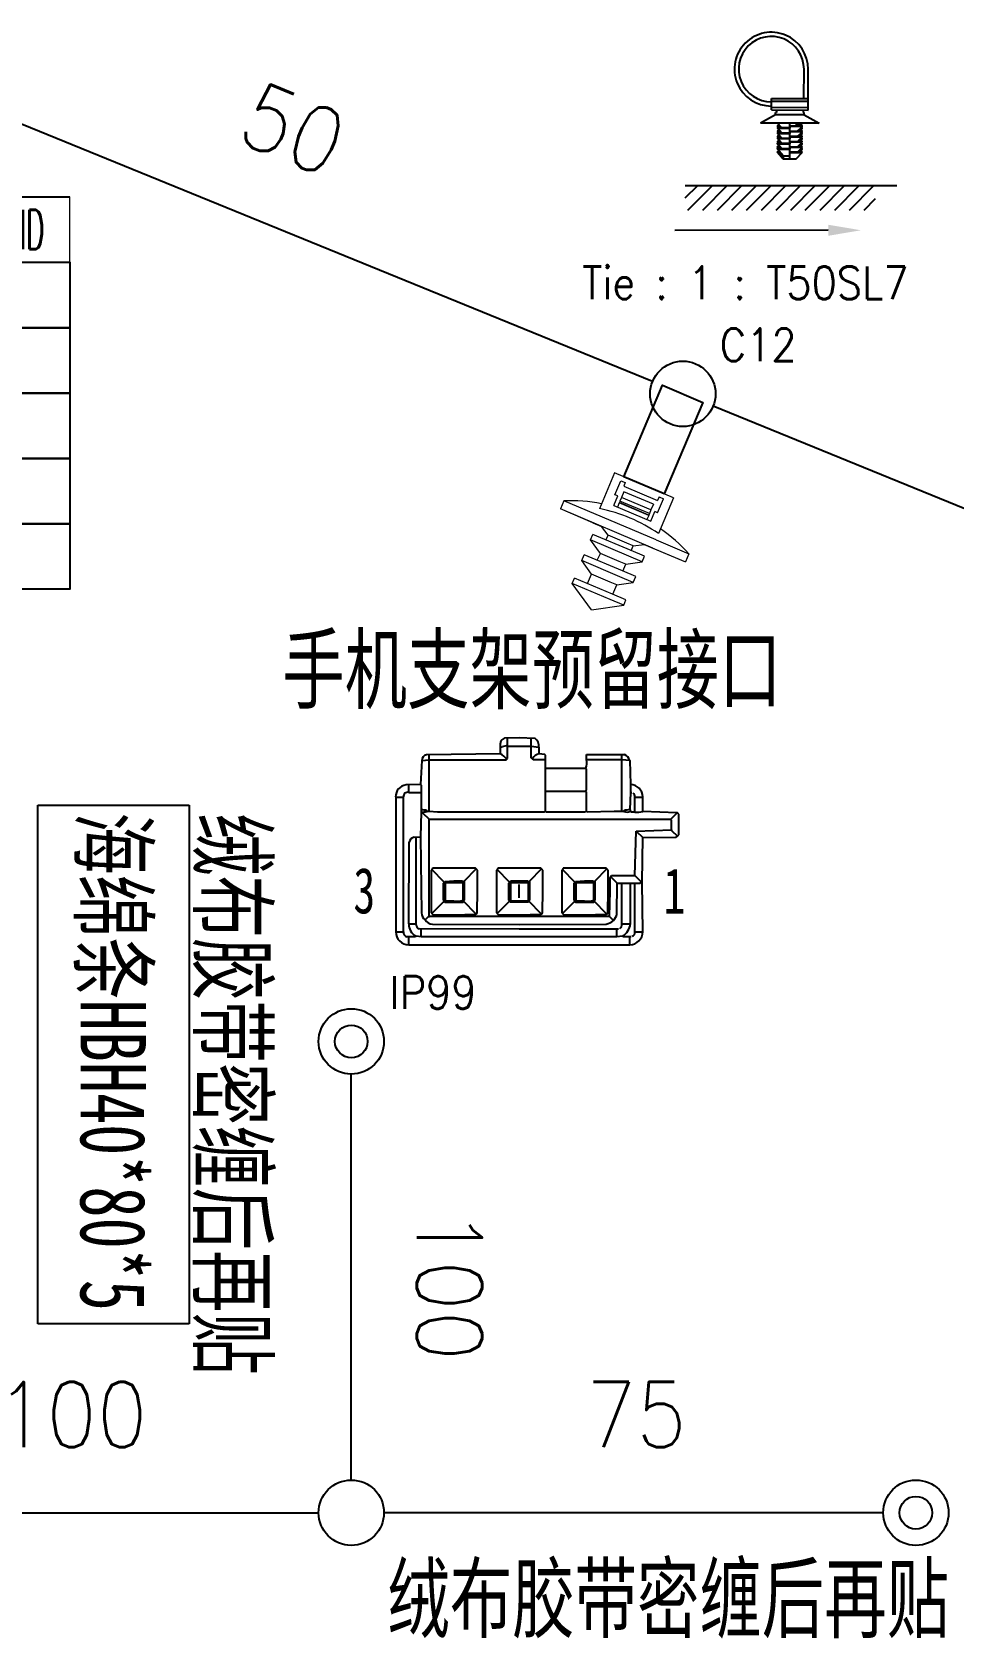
# Model space of a CAD drawing. Header units: inches. Extents: x 47316 to 59086, y 3141 to 11743.
# Drawn here: x 52352.6 to 52423.1, y 8469.5 to 8592.4 of the extents above; entities that cross this region are included whole.
import ezdxf

# ---------------------------------------------------------------- set-up
doc = ezdxf.new("R2010")
doc.units = ezdxf.units.IN
doc.header["$MEASUREMENT"] = 0
doc.layers.add('0Filament', color=7, linetype='Continuous', lineweight=20)
doc.styles.add('MtX_FangSong_GB2312', font='')
doc.styles.get("Standard").update_dxf_attribs({"font": ''})
doc.styles.get('MtX_FangSong_GB2312').set_extended_font_data('FangSong_GB2312')
doc.styles.get('Standard').set_extended_font_data('SimSun')
doc.linetypes.add('_VH_FOAM_COVERING_2', pattern='A,0.0001,[31,VeSys.shx,S=0.1,R=0,X=0,Y=0],-0.4,[31,VeSys.shx,S=0.1,R=180,X=0,Y=0],-0.0001', length=0.4002)
doc.linetypes.add('_VH_OTCON', pattern='A,0.0001,[7,VeSys.shx,S=0.1,R=0,X=0,Y=0],-0.4,[7,VeSys.shx,S=0.1,R=0,X=0,Y=0],-0.4,["X",Standard,S=1,R=0,X=-0.5,Y=-0.5],-0.0001,[7,VeSys.shx,S=0.1,R=0,X=0,Y=0],-0.4', length=1.2002)

msp = doc.modelspace()

# ---------------------------------------------------------------- linework, layer by layer
at = {"color": 0, "linetype": '_VH_OTCON', "lineweight": -2, "ltscale": 5}
for p, q in [((52400.08, 8565.68), (52339.06, 8590.55)), ((52335.47, 8479.18), (52374.54, 8479.18))]:
    msp.add_line(p, q, dxfattribs=at)
at = {"color": 0, "linetype": 'ByBlock', "lineweight": -2, "ltscale": 0.225}
for p, q in [((52411.66, 8587.32, 0), (52411.67, 8589.57, 0)), ((52411.99, 8587.32, 0), (52411.99, 8589.57, 0))]:
    msp.add_line(p, q, dxfattribs=at)
at = {"color": 0, "linetype": 'ByBlock', "lineweight": -2, "ltscale": 0.0025}
for p, q in [((52409.16, 8587.07, 0), (52409.19, 8587.07, 0)), ((52409.16, 8586.75, 0), (52409.19, 8586.75, 0))]:
    msp.add_line(p, q, dxfattribs=at)
at = {"color": 0, "linetype": 'ByBlock', "lineweight": -2, "ltscale": 0.020837}
for p, q in [((52409.19, 8587.12, 0), (52409.19, 8587.32, 0)), ((52409.19, 8586.45, 0), (52409.19, 8586.66, 0)), ((52411.99, 8587.11, 0), (52411.99, 8587.32, 0)), ((52411.99, 8586.44, 0), (52411.99, 8586.65, 0))]:
    msp.add_line(p, q, dxfattribs=at)
at = {"color": 0, "linetype": 'ByBlock', "lineweight": -2, "ltscale": 0.28}
for p, q in [((52409.19, 8587.32, 0), (52411.99, 8587.32, 0)), ((52409.19, 8587.12, 0), (52411.99, 8587.11, 0)), ((52409.19, 8586.66, 0), (52411.99, 8586.65, 0)), ((52409.19, 8586.45, 0), (52411.99, 8586.44, 0))]:
    msp.add_line(p, q, dxfattribs=at)
at = {"color": 0, "linetype": 'ByBlock', "lineweight": -2, "ltscale": 0.045825}
for p, q in [((52409.19, 8586.66, 0), (52409.19, 8587.12, 0)), ((52411.99, 8586.65, 0), (52411.99, 8587.11, 0))]:
    msp.add_line(p, q, dxfattribs=at)
at = {"color": 0, "linetype": 'ByBlock', "lineweight": -2, "ltscale": 0.008542}
for p, q in [((52409.57, 8586.26, 0), (52409.48, 8586.26, 0)), ((52411.68, 8586.26, 0), (52411.6, 8586.26, 0))]:
    msp.add_line(p, q, dxfattribs=at)
at = {"color": 0, "linetype": 'ByBlock', "lineweight": -2, "ltscale": 0.01875}
for p, q in [((52409.48, 8586.07, 0), (52409.48, 8586.26, 0)), ((52409.57, 8586.45, 0), (52409.57, 8586.26, 0)), ((52409.57, 8586.45, 0), (52409.57, 8586.26, 0)), ((52411.6, 8586.44, 0), (52411.6, 8586.26, 0)), ((52411.68, 8586.07, 0), (52411.68, 8586.26, 0))]:
    msp.add_line(p, q, dxfattribs=at)
at = {"color": 0, "linetype": 'ByBlock', "lineweight": -2, "ltscale": 0.130887}
for p, q in [((52409.48, 8586.07, 0), (52408.33, 8585.45, 0)), ((52411.68, 8586.07, 0), (52412.83, 8585.44, 0))]:
    msp.add_line(p, q, dxfattribs=at)
at = {"color": 0, "linetype": 'ByBlock', "lineweight": -2, "ltscale": 0.027544}
msp.add_line((52408.61, 8585.45, 0), (52408.33, 8585.45, 0), dxfattribs=at)
at = {"color": 0, "linetype": 'ByBlock', "lineweight": -2, "ltscale": 0.422456}
msp.add_line((52412.83, 8585.44, 0), (52408.61, 8585.45, 0), dxfattribs=at)
at = {"color": 0, "linetype": 'ByBlock', "lineweight": -2, "ltscale": 0.013466}
msp.add_line((52409.62, 8586.07, 0), (52409.48, 8586.07, 0), dxfattribs=at)
at = {"color": 0, "linetype": 'ByBlock', "lineweight": -2, "ltscale": 0.206534}
msp.add_line((52411.68, 8586.07, 0), (52409.62, 8586.07, 0), dxfattribs=at)
at = {"color": 0, "linetype": 'ByBlock', "lineweight": -2, "ltscale": 0.014409}
for p, q in [((52409.64, 8585.21, 0), (52409.73, 8585.1, 0)), ((52409.64, 8584.81, 0), (52409.73, 8584.7, 0)), ((52409.64, 8584.01, 0), (52409.73, 8583.9, 0)), ((52409.64, 8583.61, 0), (52409.73, 8583.5, 0))]:
    msp.add_line(p, q, dxfattribs=at)
at = {"color": 0, "linetype": 'ByBlock', "lineweight": -2, "ltscale": 0.094383}
for p, q in [((52409.64, 8585.06, 0), (52410.58, 8585.05, 0)), ((52410.58, 8585.2, 0), (52411.53, 8585.2, 0)), ((52409.64, 8584.66, 0), (52410.58, 8584.65, 0)), ((52409.64, 8584.26, 0), (52410.58, 8584.25, 0)), ((52409.64, 8583.86, 0), (52410.58, 8583.85, 0)), ((52410.58, 8584.8, 0), (52411.53, 8584.8, 0)), ((52410.58, 8584.4, 0), (52411.52, 8584.4, 0)), ((52410.58, 8584, 0), (52411.52, 8584, 0)), ((52409.64, 8583.46, 0), (52410.58, 8583.45, 0)), ((52410.58, 8583.6, 0), (52411.52, 8583.6, 0)), ((52410.58, 8583.2, 0), (52411.52, 8583.2, 0))]:
    msp.add_line(p, q, dxfattribs=at)
at = {"color": 0, "linetype": 'ByBlock', "lineweight": -2, "ltscale": 0.047591}
for p, q in [((52409.95, 8584.7, 0), (52409.64, 8585.06, 0)), ((52409.95, 8583.9, 0), (52409.64, 8584.26, 0))]:
    msp.add_line(p, q, dxfattribs=at)
at = {"color": 0, "linetype": 'ByBlock', "lineweight": -2, "ltscale": 0.046455}
msp.add_line((52409.95, 8585.1, 0), (52409.65, 8585.45, 0), dxfattribs=at)
at = {"color": 0, "linetype": 'ByBlock', "lineweight": -2, "ltscale": 0.016319}
for p, q in [((52409.66, 8585.25, 0), (52409.82, 8585.25, 0)), ((52409.66, 8584.85, 0), (52409.82, 8584.85, 0)), ((52409.66, 8584.45, 0), (52409.82, 8584.45, 0)), ((52409.66, 8584.05, 0), (52409.82, 8584.05, 0)), ((52409.65, 8583.65, 0), (52409.82, 8583.65, 0)), ((52409.65, 8583.25, 0), (52409.82, 8583.25, 0))]:
    msp.add_line(p, q, dxfattribs=at)
at = {"color": 0, "linetype": 'ByBlock', "lineweight": -2, "ltscale": 0.0925}
for p, q in [((52409.66, 8585.1, 0), (52410.58, 8585.1, 0)), ((52410.58, 8585.25, 0), (52411.51, 8585.24, 0)), ((52409.65, 8583.9, 0), (52410.58, 8583.9, 0)), ((52409.66, 8584.7, 0), (52410.58, 8584.7, 0)), ((52409.66, 8584.3, 0), (52410.58, 8584.3, 0)), ((52410.58, 8584.85, 0), (52411.51, 8584.84, 0)), ((52410.58, 8584.45, 0), (52411.51, 8584.44, 0)), ((52410.58, 8584.05, 0), (52411.51, 8584.04, 0)), ((52409.65, 8583.5, 0), (52410.58, 8583.5, 0)), ((52410.58, 8583.65, 0), (52411.5, 8583.64, 0)), ((52410.58, 8583.25, 0), (52411.5, 8583.24, 0))]:
    msp.add_line(p, q, dxfattribs=at)
at = {"color": 0, "linetype": 'ByBlock', "lineweight": -2, "ltscale": 0.015256}
for p, q in [((52409.82, 8585.24, 0), (52409.67, 8585.24, 0)), ((52409.82, 8584.84, 0), (52409.67, 8584.84, 0)), ((52409.82, 8584.44, 0), (52409.67, 8584.44, 0)), ((52409.82, 8584.04, 0), (52409.67, 8584.04, 0)), ((52409.82, 8583.64, 0), (52409.67, 8583.64, 0)), ((52409.82, 8583.24, 0), (52409.67, 8583.24, 0))]:
    msp.add_line(p, q, dxfattribs=at)
at = {"color": 0, "linetype": 'ByBlock', "lineweight": -2, "ltscale": 0.024877}
for p, q in [((52409.87, 8585.1, 0), (52409.67, 8585.24, 0)), ((52409.87, 8584.7, 0), (52409.67, 8584.84, 0)), ((52409.87, 8583.9, 0), (52409.67, 8584.04, 0)), ((52409.87, 8583.5, 0), (52409.67, 8583.64, 0))]:
    msp.add_line(p, q, dxfattribs=at)
at = {"color": 0, "linetype": 'ByBlock', "lineweight": -2, "ltscale": 0.035001}
msp.add_line((52410.58, 8585.1, 0), (52410.58, 8585.45, 0), dxfattribs=at)
at = {"color": 0, "linetype": 'ByBlock', "lineweight": -2, "ltscale": 0.004144}
for p, q in [((52410.58, 8585.25, 0), (52410.58, 8585.2, 0)), ((52410.58, 8584.7, 0), (52410.58, 8584.65, 0)), ((52410.58, 8584.45, 0), (52410.58, 8584.4, 0)), ((52410.58, 8584.3, 0), (52410.58, 8584.25, 0)), ((52410.58, 8584.05, 0), (52410.58, 8584, 0)), ((52410.58, 8583.9, 0), (52410.58, 8583.85, 0)), ((52410.58, 8583.5, 0), (52410.58, 8583.45, 0)), ((52410.58, 8583.25, 0), (52410.58, 8583.2, 0))]:
    msp.add_line(p, q, dxfattribs=at)
at = {"color": 0, "linetype": 'ByBlock', "lineweight": -2, "ltscale": 0.010857}
for p, q in [((52410.58, 8585.1, 0), (52410.58, 8585.2, 0)), ((52410.58, 8584.7, 0), (52410.58, 8584.8, 0)), ((52410.58, 8583.9, 0), (52410.58, 8584, 0)), ((52410.58, 8583.5, 0), (52410.58, 8583.6, 0))]:
    msp.add_line(p, q, dxfattribs=at)
at = {"color": 0, "linetype": 'ByBlock', "lineweight": -2, "ltscale": 0.004143}
for p, q in [((52410.58, 8585.1, 0), (52410.58, 8585.05, 0)), ((52410.58, 8584.85, 0), (52410.58, 8584.8, 0)), ((52410.58, 8583.65, 0), (52410.58, 8583.6, 0))]:
    msp.add_line(p, q, dxfattribs=at)
at = {"color": 0, "linetype": 'ByBlock', "lineweight": -2, "ltscale": 0.035857}
for p, q in [((52410.58, 8584.7, 0), (52410.58, 8585.05, 0)), ((52410.58, 8583.9, 0), (52410.58, 8584.25, 0))]:
    msp.add_line(p, q, dxfattribs=at)
at = {"color": 0, "linetype": 'ByBlock', "lineweight": -2, "ltscale": 0.02}
msp.add_line((52411.08, 8585.45, 0), (52411.08, 8585.25, 0), dxfattribs=at)
at = {"color": 0, "linetype": 'ByBlock', "lineweight": -2, "ltscale": 0.034243}
msp.add_line((52411.43, 8585.44, 0), (52411.15, 8585.25, 0), dxfattribs=at)
at = {"color": 0, "linetype": 'ByBlock', "lineweight": -2, "ltscale": 0.031825}
for p, q in [((52411.32, 8584.96, 0), (52411.53, 8585.2, 0)), ((52411.31, 8584.16, 0), (52411.52, 8584.4, 0)), ((52411.31, 8583.76, 0), (52411.52, 8584, 0))]:
    msp.add_line(p, q, dxfattribs=at)
at = {"color": 0, "linetype": 'ByBlock', "lineweight": -2, "ltscale": 0.021661}
for p, q in [((52411.49, 8585.09, 0), (52411.32, 8584.96, 0)), ((52411.49, 8584.29, 0), (52411.31, 8584.16, 0)), ((52411.49, 8583.89, 0), (52411.31, 8583.76, 0)), ((52411.49, 8583.49, 0), (52411.31, 8583.36, 0))]:
    msp.add_line(p, q, dxfattribs=at)
at = {"color": 0, "linetype": 'ByBlock', "lineweight": -2, "ltscale": 0.026545}
msp.add_line((52411.34, 8585.24, 0), (52411.52, 8585.44, 0), dxfattribs=at)
at = {"color": 0, "linetype": 'ByBlock', "lineweight": -2, "ltscale": 0.027682}
msp.add_line((52411.34, 8584.84, 0), (52411.53, 8585.05, 0), dxfattribs=at)
at = {"color": 0, "linetype": 'ByBlock', "lineweight": -2, "ltscale": 0.00652}
for p, q in [((52411.49, 8585.09, 0), (52411.43, 8585.09, 0)), ((52411.49, 8583.89, 0), (52411.42, 8583.89, 0)), ((52411.49, 8584.69, 0), (52411.43, 8584.69, 0)), ((52411.49, 8584.29, 0), (52411.43, 8584.29, 0)), ((52411.49, 8583.49, 0), (52411.42, 8583.49, 0))]:
    msp.add_line(p, q, dxfattribs=at)
at = {"color": 0, "linetype": 'ByBlock', "lineweight": -2, "ltscale": 0.007573}
for p, q in [((52411.43, 8585.09, 0), (52411.51, 8585.09, 0)), ((52411.43, 8584.69, 0), (52411.51, 8584.69, 0)), ((52411.43, 8584.29, 0), (52411.51, 8584.29, 0)), ((52411.43, 8583.89, 0), (52411.5, 8583.89, 0)), ((52411.43, 8583.49, 0), (52411.5, 8583.49, 0))]:
    msp.add_line(p, q, dxfattribs=at)
at = {"color": 0, "linetype": 'ByBlock', "lineweight": -2, "ltscale": 0.04759}
for p, q in [((52409.95, 8584.3, 0), (52409.64, 8584.66, 0)), ((52409.95, 8583.5, 0), (52409.64, 8583.86, 0))]:
    msp.add_line(p, q, dxfattribs=at)
at = {"color": 0, "linetype": 'ByBlock', "lineweight": -2, "ltscale": 0.014408}
msp.add_line((52409.64, 8584.41, 0), (52409.73, 8584.3, 0), dxfattribs=at)
at = {"color": 0, "linetype": 'ByBlock', "lineweight": -2, "ltscale": 0.024878}
msp.add_line((52409.87, 8584.3, 0), (52409.67, 8584.44, 0), dxfattribs=at)
at = {"color": 0, "linetype": 'ByBlock', "lineweight": -2, "ltscale": 0.035855}
for p, q in [((52410.58, 8584.3, 0), (52410.58, 8584.65, 0)), ((52410.58, 8583.5, 0), (52410.58, 8583.85, 0))]:
    msp.add_line(p, q, dxfattribs=at)
at = {"color": 0, "linetype": 'ByBlock', "lineweight": -2, "ltscale": 0.010855}
msp.add_line((52410.58, 8584.3, 0), (52410.58, 8584.4, 0), dxfattribs=at)
at = {"color": 0, "linetype": 'ByBlock', "lineweight": -2, "ltscale": 0.015766}
for p, q in [((52411.21, 8584.85, 0), (52411.32, 8584.96, 0)), ((52411.21, 8583.65, 0), (52411.31, 8583.76, 0))]:
    msp.add_line(p, q, dxfattribs=at)
at = {"color": 0, "linetype": 'ByBlock', "lineweight": -2, "ltscale": 0.015765}
for p, q in [((52411.21, 8584.45, 0), (52411.32, 8584.56, 0)), ((52411.21, 8584.05, 0), (52411.31, 8584.16, 0)), ((52411.21, 8583.25, 0), (52411.31, 8583.36, 0))]:
    msp.add_line(p, q, dxfattribs=at)
at = {"color": 0, "linetype": 'ByBlock', "lineweight": -2, "ltscale": 0.031826}
for p, q in [((52411.32, 8584.56, 0), (52411.53, 8584.8, 0)), ((52411.31, 8583.36, 0), (52411.52, 8583.6, 0))]:
    msp.add_line(p, q, dxfattribs=at)
at = {"color": 0, "linetype": 'ByBlock', "lineweight": -2, "ltscale": 0.021662}
msp.add_line((52411.49, 8584.69, 0), (52411.32, 8584.56, 0), dxfattribs=at)
at = {"color": 0, "linetype": 'ByBlock', "lineweight": -2, "ltscale": 0.027681}
for p, q in [((52411.34, 8584.44, 0), (52411.53, 8584.65, 0)), ((52411.34, 8584.04, 0), (52411.52, 8584.25, 0)), ((52411.34, 8583.64, 0), (52411.52, 8583.85, 0)), ((52411.34, 8583.24, 0), (52411.52, 8583.45, 0))]:
    msp.add_line(p, q, dxfattribs=at)
at = {"color": 0, "linetype": 'ByBlock', "lineweight": -2, "ltscale": 0.0675}
for p, q in [((52409.63, 8583.21, 0), (52410.08, 8582.7, 0)), ((52410.08, 8582.95, 0), (52409.64, 8583.46, 0)), ((52411.08, 8582.7, 0), (52411.52, 8583.2, 0))]:
    msp.add_line(p, q, dxfattribs=at)
at = {"color": 0, "linetype": 'ByBlock', "lineweight": -2, "ltscale": 0.050559}
msp.add_line((52410.08, 8582.95, 0), (52409.67, 8583.24, 0), dxfattribs=at)
at = {"color": 0, "linetype": 'ByBlock', "lineweight": -2, "ltscale": 0.05}
for p, q in [((52410.08, 8582.95, 0), (52410.58, 8582.95, 0)), ((52410.08, 8582.7, 0), (52410.58, 8582.7, 0)), ((52410.58, 8582.7, 0), (52411.08, 8582.7, 0))]:
    msp.add_line(p, q, dxfattribs=at)
at = {"color": 0, "linetype": 'ByBlock', "lineweight": -2, "ltscale": 0.025}
msp.add_line((52410.08, 8582.95, 0), (52410.08, 8582.7, 0), dxfattribs=at)
at = {"color": 0, "linetype": 'ByBlock', "lineweight": -2, "ltscale": 0.050856}
for p, q in [((52410.58, 8582.95, 0), (52410.58, 8583.45, 0)), ((52410.58, 8582.7, 0), (52410.58, 8583.2, 0))]:
    msp.add_line(p, q, dxfattribs=at)
at = {"color": 0, "lineweight": -2}
for p, q in [((52402.59, 8579.72), (52403.55, 8580.67)), ((52402.59, 8580.67), (52418.77, 8580.67, 0)), ((52402.79, 8578.79), (52404.67, 8580.67)), ((52403.92, 8578.79), (52405.79, 8580.67)), ((52405.04, 8578.79), (52406.92, 8580.67)), ((52406.16, 8578.79), (52408.04, 8580.67)), ((52407.28, 8578.79), (52409.16, 8580.67)), ((52408.41, 8578.79), (52410.28, 8580.67)), ((52409.53, 8578.79), (52411.41, 8580.67)), ((52410.65, 8578.79), (52412.53, 8580.67)), ((52411.77, 8578.79), (52413.65, 8580.67)), ((52412.9, 8578.79), (52414.77, 8580.67)), ((52414.02, 8578.79), (52415.9, 8580.67)), ((52415.14, 8578.79), (52417.02, 8580.67)), ((52416.26, 8578.79), (52417.14, 8579.67))]:
    msp.add_line(p, q, dxfattribs=at)
at = {"color": 0, "linetype": 'Continuous', "lineweight": -2}
for p, q in [((52273.01, 8579.8), (52355.51, 8579.8)), ((52273.01, 8574.8), (52355.51, 8574.8)), ((52388.79, 8538.44), (52389.89, 8538.46)), ((52388.99, 8537.81), (52388.99, 8538.46)), ((52389.89, 8538.46), (52391.09, 8538.41)), ((52390.79, 8537.81), (52390.79, 8538.46)), ((52388.44, 8537.21), (52382.79, 8537.14)), ((52382.99, 8536.76), (52382.99, 8537.16)), ((52388.44, 8537.71), (52388.59, 8537.75)), ((52388.44, 8537.21), (52388.44, 8537.71)), ((52388.99, 8537.81), (52389.89, 8537.81)), ((52388.99, 8536.86), (52388.99, 8537.81)), ((52389.89, 8537.81), (52390.79, 8537.81)), ((52390.79, 8537.81), (52391.39, 8537.71)), ((52390.79, 8536.91), (52390.79, 8537.81)), ((52391.39, 8537.71), (52391.39, 8537.21)), ((52391.84, 8537.16), (52391.39, 8537.21)), ((52391.89, 8537.11), (52391.84, 8537.16)), ((52391.89, 8536.76), (52391.89, 8537.11)), ((52395.04, 8536.76), (52395.04, 8537.16)), ((52395.04, 8537.16), (52397.94, 8537.16)), ((52397.74, 8536.76), (52397.74, 8537.16)), ((52382.44, 8536.71), (52382.34, 8534.86)), ((52382.44, 8536.71), (52382.99, 8536.76)), ((52382.99, 8532.81), (52382.99, 8536.76)), ((52382.99, 8536.76), (52388.89, 8536.76)), ((52388.89, 8536.76), (52388.94, 8536.81)), ((52388.94, 8536.81), (52388.99, 8536.86)), ((52390.84, 8536.86), (52390.79, 8536.91)), ((52390.89, 8536.86), (52390.84, 8536.86)), ((52390.94, 8536.76), (52390.89, 8536.86)), ((52391.89, 8536.76), (52390.94, 8536.76)), ((52391.89, 8536.11), (52391.89, 8536.76)), ((52391.89, 8536.11), (52394.99, 8536.11)), ((52391.89, 8534.36), (52391.89, 8536.11)), ((52395.04, 8536.06), (52394.99, 8536.11)), ((52397.74, 8536.76), (52395.04, 8536.76)), ((52395.04, 8534.46), (52395.04, 8536.06)), ((52398.34, 8536.71), (52397.74, 8536.76)), ((52397.74, 8532.81), (52397.74, 8536.76)), ((52398.34, 8536.71), (52398.39, 8534.86)), ((52382.34, 8534.86), (52381.24, 8534.84)), ((52381.44, 8534.26), (52381.44, 8534.86)), ((52382.34, 8534.86), (52382.39, 8534.81)), ((52382.39, 8534.81), (52382.39, 8534.26)), ((52398.39, 8534.86), (52398.39, 8534.26)), ((52380.44, 8533.91), (52381.04, 8533.91)), ((52380.44, 8533.91), (52380.44, 8523.61)), ((52381.04, 8523.61), (52381.04, 8533.91)), ((52381.44, 8534.26), (52382.39, 8534.26)), ((52382.39, 8534.26), (52382.39, 8532.96)), ((52391.89, 8534.36), (52394.99, 8534.36)), ((52391.89, 8532.81), (52391.89, 8534.36)), ((52394.99, 8534.36), (52395, 8534.41)), ((52395.04, 8534.31), (52394.99, 8534.36)), ((52395, 8534.41), (52395.04, 8534.46)), ((52395.04, 8532.81), (52395.04, 8534.31)), ((52398.39, 8534.26), (52398.34, 8532.96)), ((52398.39, 8534.26), (52398.49, 8534.26)), ((52398.74, 8533.91), (52399.34, 8533.91)), ((52398.74, 8532.76), (52398.74, 8533.91)), ((52399.34, 8532.81), (52399.34, 8533.91)), ((52382.39, 8532.76), (52382.34, 8530.86)), ((52382.39, 8532.96), (52382.39, 8532.76)), ((52382.49, 8532.76), (52382.49, 8532.71)), ((52382.49, 8532.71), (52382.99, 8532.21)), ((52382.84, 8532.81), (52382.79, 8532.91)), ((52382.99, 8532.81), (52382.84, 8532.81)), ((52383.64, 8532.76), (52382.99, 8532.81)), ((52382.99, 8532.21), (52401.49, 8532.21)), ((52382.99, 8526.71), (52382.99, 8532.21)), ((52391.79, 8532.76), (52383.64, 8532.76)), ((52391.89, 8532.81), (52391.79, 8532.76)), ((52391.94, 8532.76), (52391.89, 8532.81)), ((52394.94, 8532.76), (52391.94, 8532.76)), ((52394.99, 8532.8), (52394.94, 8532.76)), ((52395.04, 8532.81), (52394.99, 8532.8)), ((52395.09, 8532.76), (52395.04, 8532.81)), ((52397.14, 8532.79), (52395.09, 8532.76)), ((52397.74, 8532.81), (52397.14, 8532.79)), ((52397.89, 8532.81), (52397.74, 8532.81)), ((52397.89, 8532.81), (52397.94, 8532.91)), ((52398.34, 8532.96), (52398.39, 8532.81)), ((52398.44, 8532.76), (52398.39, 8532.81)), ((52398.74, 8532.76), (52398.44, 8532.76)), ((52401.94, 8532.71), (52399.34, 8532.81)), ((52401.49, 8532.21), (52401.93, 8532.67)), ((52401.54, 8532.16), (52401.49, 8532.21)), ((52401.54, 8531.41), (52401.54, 8532.16)), ((52401.93, 8532.67), (52401.94, 8532.71)), ((52401.99, 8532.71), (52401.94, 8532.71)), ((52402.09, 8532.61), (52401.99, 8532.71)), ((52402.09, 8531.01), (52402.09, 8532.61)), ((52398.74, 8527.91), (52398.84, 8531.31)), ((52398.84, 8531.31), (52401.54, 8531.41)), ((52398.84, 8531.31), (52399.34, 8530.81)), ((52401.54, 8531.41), (52401.54, 8531.36)), ((52401.54, 8531.36), (52401.99, 8530.91)), ((52401.99, 8530.91), (52402.09, 8531.01)), ((52381.44, 8524.21), (52381.46, 8530.46)), ((52381.84, 8530.84), (52382.34, 8530.86)), ((52381.99, 8524.21), (52381.99, 8530.86)), ((52382.34, 8530.86), (52382.41, 8525.06)), ((52399.29, 8527.41), (52399.34, 8530.81)), ((52399.34, 8530.81), (52401.89, 8530.84)), ((52401.89, 8530.84), (52401.99, 8530.91)), ((52383.19, 8528.36), (52383.14, 8528.31)), ((52383.14, 8528.31), (52383.14, 8526.71)), ((52383.24, 8528.46), (52383.19, 8528.36)), ((52384.14, 8527.41), (52383.19, 8528.36)), ((52384.89, 8528.46), (52383.24, 8528.46)), ((52384.09, 8527.31), (52384.14, 8527.36)), ((52384.09, 8526.71), (52384.09, 8527.31)), ((52384.14, 8527.41), (52384.19, 8527.46)), ((52384.14, 8527.36), (52384.14, 8527.41)), ((52384.24, 8527.31), (52384.14, 8527.36)), ((52384.19, 8527.46), (52384.89, 8527.51)), ((52384.24, 8527.31), (52384.29, 8527.36)), ((52384.24, 8526.71), (52384.24, 8527.31)), ((52384.29, 8527.36), (52384.89, 8527.36)), ((52386.54, 8528.46), (52384.89, 8528.46)), ((52384.89, 8527.51), (52385.54, 8527.51)), ((52384.89, 8527.36), (52385.59, 8527.36)), ((52385.54, 8527.51), (52385.59, 8527.46)), ((52385.59, 8527.46), (52385.69, 8527.46)), ((52385.59, 8527.36), (52385.59, 8527.46)), ((52385.59, 8526.71), (52385.59, 8527.36)), ((52385.69, 8527.46), (52385.7, 8527.51)), ((52385.69, 8526.71), (52385.69, 8527.46)), ((52385.7, 8527.51), (52386.59, 8528.41)), ((52386.59, 8528.41), (52386.54, 8528.46)), ((52386.69, 8528.31), (52386.59, 8528.41)), ((52386.69, 8526.71), (52386.69, 8528.31)), ((52388.19, 8528.36), (52388.14, 8528.31)), ((52388.14, 8528.31), (52388.14, 8526.71)), ((52388.24, 8528.46), (52388.19, 8528.36)), ((52389.14, 8527.41), (52388.19, 8528.36)), ((52389.89, 8528.46), (52388.24, 8528.46)), ((52389.09, 8527.31), (52389.14, 8527.36)), ((52389.09, 8526.71), (52389.09, 8527.31)), ((52389.14, 8527.41), (52389.19, 8527.46)), ((52389.14, 8527.36), (52389.14, 8527.41)), ((52389.24, 8527.31), (52389.14, 8527.36)), ((52389.19, 8527.46), (52389.24, 8527.51)), ((52389.24, 8527.51), (52390.54, 8527.51)), ((52389.24, 8527.31), (52389.29, 8527.36)), ((52389.24, 8526.71), (52389.24, 8527.31)), ((52389.29, 8527.36), (52390.59, 8527.36)), ((52391.54, 8528.46), (52389.89, 8528.46)), ((52390.54, 8527.51), (52390.59, 8527.46)), ((52390.59, 8527.46), (52390.69, 8527.46)), ((52390.59, 8527.36), (52390.59, 8527.46)), ((52390.59, 8526.71), (52390.59, 8527.36)), ((52390.69, 8527.46), (52390.7, 8527.51)), ((52390.69, 8526.71), (52390.69, 8527.46)), ((52390.7, 8527.51), (52391.59, 8528.41)), ((52391.59, 8528.41), (52391.54, 8528.46)), ((52391.69, 8528.31), (52391.59, 8528.41)), ((52391.69, 8526.71), (52391.69, 8528.31)), ((52393.19, 8528.36), (52393.14, 8528.31)), ((52393.14, 8528.31), (52393.14, 8526.71)), ((52393.24, 8528.46), (52393.19, 8528.36)), ((52394.14, 8527.41), (52393.19, 8528.36)), ((52394.89, 8528.46), (52393.24, 8528.46)), ((52394.09, 8527.31), (52394.14, 8527.36)), ((52394.09, 8526.71), (52394.09, 8527.31)), ((52394.14, 8527.41), (52394.19, 8527.46)), ((52394.14, 8527.36), (52394.14, 8527.41)), ((52394.24, 8527.31), (52394.14, 8527.36)), ((52394.19, 8527.46), (52394.89, 8527.51)), ((52394.24, 8527.31), (52394.29, 8527.36)), ((52394.24, 8526.71), (52394.24, 8527.31)), ((52394.29, 8527.36), (52394.89, 8527.36)), ((52396.54, 8528.46), (52394.89, 8528.46)), ((52394.89, 8527.51), (52395.54, 8527.51)), ((52394.89, 8527.36), (52395.59, 8527.36)), ((52395.54, 8527.51), (52395.59, 8527.46)), ((52395.59, 8527.46), (52395.69, 8527.46)), ((52395.59, 8527.36), (52395.59, 8527.46)), ((52395.59, 8526.71), (52395.59, 8527.36)), ((52395.69, 8527.46), (52395.7, 8527.51)), ((52395.69, 8526.71), (52395.69, 8527.46)), ((52395.7, 8527.51), (52396.59, 8528.41)), ((52396.59, 8528.41), (52396.54, 8528.46)), ((52396.69, 8528.31), (52396.59, 8528.41)), ((52396.69, 8526.71), (52396.69, 8528.31)), ((52396.84, 8527.76), (52396.89, 8527.81)), ((52396.84, 8526.71), (52396.84, 8527.76)), ((52396.89, 8527.86), (52396.94, 8527.91)), ((52396.89, 8527.81), (52396.89, 8527.86)), ((52397.39, 8527.31), (52396.89, 8527.81)), ((52396.94, 8527.91), (52398.74, 8527.91)), ((52397.36, 8524.96), (52397.39, 8527.31)), ((52397.39, 8527.31), (52399.14, 8527.31)), ((52397.74, 8524.21), (52397.74, 8527.31)), ((52398.39, 8524.21), (52398.39, 8527.31)), ((52399.24, 8527.41), (52398.74, 8527.91)), ((52398.74, 8523.61), (52398.74, 8527.31)), ((52399.14, 8527.31), (52399.24, 8527.41)), ((52399.29, 8527.41), (52399.24, 8527.41)), ((52399.34, 8523.61), (52399.29, 8527.41)), ((52382.99, 8524.76), (52382.99, 8526.71)), ((52383.14, 8526.71), (52383.14, 8525.06)), ((52384.09, 8526.01), (52384.09, 8526.71)), ((52384.14, 8525.96), (52384.09, 8526.01)), ((52384.14, 8525.96), (52384.24, 8526.01)), ((52384.24, 8526.01), (52384.24, 8526.71)), ((52384.24, 8526.01), (52384.29, 8525.96)), ((52385.59, 8526.01), (52385.59, 8526.71)), ((52385.64, 8525.96), (52385.59, 8526.01)), ((52385.64, 8525.96), (52385.69, 8526.01)), ((52385.69, 8526.01), (52385.69, 8526.71)), ((52386.66, 8525.11), (52386.69, 8526.71)), ((52388.14, 8526.71), (52388.14, 8525.06)), ((52389.09, 8526.01), (52389.09, 8526.71)), ((52389.14, 8525.96), (52389.09, 8526.01)), ((52389.14, 8525.96), (52389.24, 8526.01)), ((52389.24, 8526.01), (52389.24, 8526.71)), ((52389.24, 8526.01), (52389.29, 8525.96)), ((52389.89, 8526.71), (52389.89, 8527.21)), ((52389.89, 8526.21), (52389.89, 8526.71)), ((52390.49, 8525.96), (52390.59, 8526.01)), ((52390.59, 8526.01), (52390.59, 8526.71)), ((52390.59, 8526.01), (52390.64, 8525.96)), ((52390.64, 8525.96), (52390.69, 8526.01)), ((52390.69, 8526.01), (52390.69, 8526.71)), ((52391.66, 8525.11), (52391.69, 8526.71)), ((52393.14, 8526.71), (52393.14, 8525.06)), ((52394.09, 8526.01), (52394.09, 8526.71)), ((52394.14, 8525.96), (52394.09, 8526.01)), ((52394.14, 8525.96), (52394.24, 8526.01)), ((52394.24, 8526.01), (52394.24, 8526.71)), ((52394.24, 8526.01), (52394.29, 8525.96)), ((52395.59, 8526.01), (52395.59, 8526.71)), ((52395.64, 8525.96), (52395.59, 8526.01)), ((52395.64, 8525.96), (52395.69, 8526.01)), ((52395.69, 8526.01), (52395.69, 8526.71)), ((52396.66, 8525.11), (52396.69, 8526.71)), ((52396.79, 8524.76), (52396.84, 8526.71)), ((52383.14, 8525.06), (52383.19, 8525.01)), ((52383.19, 8525.01), (52383.24, 8525.06)), ((52383.19, 8525.01), (52383.29, 8524.91)), ((52383.24, 8525.06), (52384.09, 8525.9)), ((52383.29, 8524.91), (52384.89, 8524.91)), ((52384.09, 8525.9), (52384.14, 8525.91)), ((52384.14, 8525.91), (52384.14, 8525.96)), ((52384.14, 8525.91), (52384.19, 8525.86)), ((52384.19, 8525.86), (52384.89, 8525.86)), ((52384.29, 8525.96), (52384.89, 8525.96)), ((52384.89, 8525.86), (52385.59, 8525.86)), ((52384.89, 8524.91), (52386.54, 8524.96)), ((52385.59, 8525.86), (52385.64, 8525.91)), ((52385.64, 8525.91), (52385.64, 8525.96)), ((52386.54, 8525.01), (52385.64, 8525.91)), ((52386.54, 8524.96), (52386.54, 8525.01)), ((52388.14, 8525.06), (52388.19, 8525.01)), ((52389.09, 8525.9), (52388.19, 8525.01)), ((52388.19, 8525.01), (52388.29, 8524.91)), ((52388.29, 8524.91), (52389.89, 8524.91)), ((52389.14, 8525.91), (52389.09, 8525.9)), ((52389.14, 8525.91), (52389.14, 8525.96)), ((52389.19, 8525.86), (52389.14, 8525.91)), ((52390.59, 8525.86), (52389.19, 8525.86)), ((52389.29, 8525.96), (52390.49, 8525.96)), ((52389.89, 8524.91), (52391.54, 8524.96)), ((52390.64, 8525.91), (52390.59, 8525.86)), ((52390.64, 8525.91), (52390.64, 8525.96)), ((52391.54, 8525.01), (52390.64, 8525.91)), ((52391.54, 8524.96), (52391.54, 8525.01)), ((52393.14, 8525.06), (52393.19, 8525.01)), ((52393.19, 8525.01), (52393.24, 8525.06)), ((52393.19, 8525.01), (52393.29, 8524.91)), ((52393.24, 8525.06), (52394.09, 8525.9)), ((52393.29, 8524.91), (52394.89, 8524.91)), ((52394.09, 8525.9), (52394.14, 8525.91)), ((52394.14, 8525.91), (52394.14, 8525.96)), ((52394.14, 8525.91), (52394.19, 8525.86)), ((52394.19, 8525.86), (52394.89, 8525.86)), ((52394.29, 8525.96), (52394.89, 8525.96)), ((52394.89, 8525.86), (52395.59, 8525.86)), ((52394.89, 8524.91), (52396.54, 8524.96)), ((52395.59, 8525.86), (52395.64, 8525.91)), ((52395.64, 8525.91), (52395.64, 8525.96)), ((52396.54, 8525.01), (52395.64, 8525.91)), ((52396.54, 8524.96), (52396.54, 8525.01)), ((52380.44, 8523.61), (52381.04, 8523.61)), ((52381.44, 8524.21), (52381.99, 8524.21)), ((52389.89, 8523.81), (52382.24, 8523.84)), ((52382.39, 8523.21), (52382.39, 8523.81)), ((52384.89, 8524.76), (52382.99, 8524.76)), ((52383.24, 8524.19), (52389.89, 8524.16)), ((52389.89, 8524.76), (52384.89, 8524.76)), ((52394.89, 8524.76), (52389.89, 8524.76)), ((52389.89, 8524.16), (52396.54, 8524.19)), ((52397.49, 8523.81), (52389.89, 8523.81)), ((52396.79, 8524.76), (52394.89, 8524.76)), ((52397.09, 8524.46), (52396.79, 8524.76)), ((52397.34, 8523.21), (52397.34, 8523.81)), ((52397.74, 8524.21), (52398.39, 8524.21)), ((52398.74, 8523.61), (52399.34, 8523.61)), ((52381.94, 8523.21), (52381.29, 8523.21)), ((52381.44, 8522.61), (52381.44, 8523.21)), ((52381.44, 8522.61), (52389.89, 8522.61)), ((52381.99, 8523.26), (52381.94, 8523.21)), ((52382.39, 8523.21), (52381.99, 8523.26)), ((52389.89, 8523.21), (52382.39, 8523.21)), ((52397.34, 8523.21), (52389.89, 8523.21)), ((52389.89, 8522.61), (52398.34, 8522.61)), ((52397.79, 8523.26), (52397.34, 8523.21)), ((52397.84, 8523.21), (52397.79, 8523.26)), ((52398.44, 8523.21), (52397.84, 8523.21)), ((52398.34, 8522.61), (52398.34, 8523.21))]:
    msp.add_line(p, q, dxfattribs=at)
at = {"color": 7, "linetype": 'Continuous', "lineweight": 15}
msp.add_line((52355.51, 8574.8), (52355.51, 8579.8), dxfattribs=at)
at = {"color": 7, "lineweight": -2}
msp.add_line((52413.53, 8577.25), (52401.79, 8577.24), dxfattribs=at)
at = {"color": 0, "linetype": '_VH_FOAM_COVERING_2', "lineweight": -2, "ltscale": 5}
for p, q in [((52510.07, 8520.86), (52404.71, 8563.8)), ((52377.04, 8481.68), (52377.04, 8512.72)), ((52417.73, 8479.18), (52379.54, 8479.18))]:
    msp.add_line(p, q, dxfattribs=at)
at = {"color": 1}
for p, q in [((52353.07, 8533.29), (52364.63, 8533.29)), ((52353.07, 8493.62), (52353.07, 8533.29)), ((52364.63, 8533.29), (52364.63, 8493.62)), ((52364.63, 8493.62), (52353.07, 8493.62))]:
    msp.add_line(p, q, dxfattribs=at)
at = {"color": 0, "linetype": 'Continuous', "lineweight": -2}
for points in [[(52273.01, 8569.8), (52273.01, 8574.8), (52355.51, 8574.8), (52355.51, 8569.8)], [(52273.01, 8564.8), (52273.01, 8569.8), (52355.51, 8569.8), (52355.51, 8564.8)], [(52273.01, 8559.8), (52273.01, 8564.8), (52355.51, 8564.8), (52355.51, 8559.8)], [(52273.01, 8554.8), (52273.01, 8559.8), (52355.51, 8559.8), (52355.51, 8554.8)], [(52273.01, 8549.8), (52273.01, 8554.8), (52355.51, 8554.8), (52355.51, 8549.8)]]:
    msp.add_lwpolyline(points, close=True, dxfattribs=at)
at = {"color": 0}
msp.add_lwpolyline([(52400.98, 8557.09), (52397.89, 8558.4), (52400.85, 8565.4), (52403.94, 8564.09)], close=True, dxfattribs=at)
at = {"color": 0, "linetype": 'Continuous', "lineweight": -2}
for centre, radius in [((52402.4, 8564.74), 2.5), ((52377.04, 8515.22), 2.5), ((52377.04, 8515.22), 1.25), ((52377.04, 8479.18), 2.5), ((52420.23, 8479.18), 2.5), ((52420.23, 8479.18), 1.25)]:
    msp.add_circle(centre, radius, dxfattribs=at)
at = {"color": 0, "linetype": 'ByBlock', "lineweight": -2}
for centre, radius, start, end in [((52409.17, 8589.57, 0), 2.82, 359.8786, 269.8786), ((52409.17, 8589.57, 0), 2.5, 359.8786, 269.8786), ((52409.66, 8585.22, 0), 0.025, 89.8786, 220.9901), ((52409.66, 8585.07, 0), 0.025, 89.8786, 220.9907), ((52409.66, 8585.22, 0), 0.025, 54.1432, 89.8786), ((52411.51, 8585.07, 0), 0.025, 89.8786, 125.6147), ((52411.51, 8585.22, 0), 0.025, 318.7665, 89.8786), ((52411.51, 8585.07, 0), 0.025, 318.7665, 89.8786), ((52409.66, 8584.82, 0), 0.025, 89.8786, 220.9901), ((52409.66, 8584.67, 0), 0.025, 89.8786, 220.9907), ((52409.66, 8584.42, 0), 0.025, 89.8786, 220.9901), ((52409.66, 8584.27, 0), 0.025, 89.8786, 220.9907), ((52409.66, 8584.02, 0), 0.025, 89.8786, 220.9901), ((52409.65, 8583.87, 0), 0.025, 89.8786, 220.9907), ((52409.66, 8584.82, 0), 0.025, 54.1432, 89.8786), ((52409.66, 8584.42, 0), 0.025, 54.1432, 89.8786), ((52409.66, 8584.02, 0), 0.025, 54.1432, 89.8786), ((52411.51, 8584.67, 0), 0.025, 89.8786, 125.6147), ((52411.51, 8584.27, 0), 0.025, 89.8786, 125.6147), ((52411.5, 8583.87, 0), 0.025, 89.8786, 125.6147), ((52411.5, 8583.87, 0), 0.025, 318.7665, 89.8786), ((52411.51, 8584.82, 0), 0.025, 318.7665, 89.8786), ((52411.51, 8584.67, 0), 0.025, 318.7665, 89.8786), ((52411.51, 8584.42, 0), 0.025, 318.7665, 89.8786), ((52411.51, 8584.27, 0), 0.025, 318.7665, 89.8786), ((52411.51, 8584.02, 0), 0.025, 318.7665, 89.8786), ((52409.65, 8583.62, 0), 0.025, 89.8786, 220.9901), ((52409.65, 8583.47, 0), 0.025, 89.8786, 220.9907), ((52409.65, 8583.22, 0), 0.025, 89.8786, 220.9901), ((52409.65, 8583.62, 0), 0.025, 54.1432, 89.8786), ((52409.65, 8583.22, 0), 0.025, 54.1432, 89.8786), ((52411.5, 8583.47, 0), 0.025, 89.8786, 125.6147), ((52411.5, 8583.62, 0), 0.025, 318.7665, 89.8786), ((52411.5, 8583.47, 0), 0.025, 318.7665, 89.8786), ((52411.5, 8583.22, 0), 0.025, 318.7665, 89.8786)]:
    msp.add_arc(centre, radius, start, end, dxfattribs=at)
at = {"color": 0, "linetype": 'Continuous', "lineweight": -2}
for centre, radius, start, end in [((52389.06, 8537.76), 0.727, 111.8987, 141.9272), ((52390.66, 8537.81), 0.735, 352.0096, 54.3875), ((52382.86, 8536.72), 0.422, 99.8081, 181.2412), ((52389.87, 8537.82), 1.44, 164.2109, 184.3679), ((52387.13, 8535.07), 2.51, 44.017, 58.6634), ((52388.94, 8536.85), 0.967, 87.3939, 111.2955), ((52391.71, 8536.22), 1.04, 107.9277, 142.0564), ((52397.68, 8536.53), 0.682, 15.4206, 67.8464), ((52393.12, 8536.58), 1.93, 345.8614, 5.3412), ((52381.35, 8533.93), 0.918, 97.303, 180.9821), ((52398.37, 8533.9), 0.963, 0.7643, 89.2357), ((52381.35, 8533.96), 0.314, 73.4035, 188.9684), ((52398.31, 8533.88), 0.432, 3.6955, 49.4346), ((52382.74, 8534.21), 1.29, 253.917, 271.833), ((52382.43, 8534.38), 1.62, 268.317, 284.3634), ((52398.14, 8533.4), 0.64, 247.0217, 292.9783), ((52397.98, 8534.21), 1.29, 268.167, 286.083), ((52398.89, 8534.59), 1.84, 265.3301, 284.1972), ((52381.95, 8530.35), 0.497, 102.5209, 167.5409), ((52385.11, 8527.76), 1.81, 262.8981, 285.2731), ((52395.11, 8527.76), 1.81, 262.8981, 285.2731), ((52383.08, 8525.05), 0.669, 179.2136, 233.9349), ((52386.53, 8525.1), 0.137, 274.3544, 5.959), ((52391.53, 8525.1), 0.137, 274.3544, 5.959), ((52396.53, 8525.1), 0.137, 274.3544, 5.959), ((52396.42, 8525.15), 0.961, 313.8726, 348.4617), ((52381.44, 8523.61), 1, 180.0264, 269.9736), ((52381.43, 8523.58), 0.398, 175.6489, 248.3619), ((52382.5, 8524.2), 1.07, 179.161, 240.9761), ((52382.36, 8524.19), 0.379, 177.1789, 250.2123), ((52383.41, 8523.95), 0.912, 117.438, 142.1731), ((52383.32, 8524.95), 0.767, 214.7812, 264.0483), ((52396.17, 8525.61), 1.47, 284.4707, 308.6753), ((52397.37, 8524.16), 0.367, 305.5351, 8.0677), ((52397.05, 8524.39), 1.35, 303.111, 352.3377), ((52398.32, 8523.63), 1.02, 271.0218, 358.9782), ((52398.44, 8523.55), 0.3, 288.0785, 12.4317)]:
    msp.add_arc(centre, radius, start, end, dxfattribs=at)
at = {"color": 7, "lineweight": -2}
msp.add_solid([(52413.53, 8577.67), (52416.03, 8577.25), (52413.54, 8576.83)], dxfattribs=at)
at = {"layer": '0Filament', "color": 0, "lineweight": 9, "ltscale": 0.13}
for p, q in [((52399.47, 8562.13), (52399.13, 8561.33)), ((52399.13, 8561.33), (52397.89, 8558.4)), ((52402.56, 8560.82), (52402.22, 8560.02)), ((52402.22, 8560.02), (52400.98, 8557.09))]:
    msp.add_line(p, q, dxfattribs=at)
at = {"layer": '0Filament', "color": 0, "lineweight": 9, "ltscale": 0.121317}
for p, q in [((52397.18, 8558.7), (52396.03, 8555.96)), ((52401.69, 8556.79), (52400.53, 8554.06))]:
    msp.add_line(p, q, dxfattribs=at)
at = {"layer": '0Filament', "color": 0, "lineweight": 9, "ltscale": 0.2}
msp.add_line((52401.69, 8556.79), (52397.18, 8558.7), dxfattribs=at)
at = {"layer": '0Filament', "color": 0, "lineweight": 9, "ltscale": 0.047501}
for p, q in [((52397.21, 8557.03), (52397.66, 8558.1)), ((52400.47, 8555.64), (52400.92, 8556.71))]:
    msp.add_line(p, q, dxfattribs=at)
at = {"layer": '0Filament', "color": 0, "lineweight": 9, "ltscale": 0.014999}
msp.add_line((52397.66, 8558.1), (52398, 8557.95), dxfattribs=at)
at = {"layer": '0Filament', "color": 0, "lineweight": 9, "ltscale": 0.0325}
for p, q in [((52397.12, 8556.2), (52397.43, 8556.93)), ((52399.94, 8555.01), (52400.25, 8555.74))]:
    msp.add_line(p, q, dxfattribs=at)
at = {"layer": '0Filament', "color": 0, "lineweight": 9, "ltscale": 0.010001}
for p, q in [((52397.43, 8556.93), (52397.21, 8557.03)), ((52400.47, 8555.64), (52400.25, 8555.74))]:
    msp.add_line(p, q, dxfattribs=at)
at = {"layer": '0Filament', "color": 0, "lineweight": 9, "ltscale": 0.0125}
for p, q in [((52397.71, 8556.81), (52397.59, 8556.53)), ((52398, 8557.95), (52397.88, 8557.67)), ((52400.59, 8556.86), (52400.47, 8556.58)), ((52399.96, 8555.86), (52399.85, 8555.58))]:
    msp.add_line(p, q, dxfattribs=at)
at = {"layer": '0Filament', "color": 0, "lineweight": 9, "ltscale": 0.020001}
for p, q in [((52397.9, 8557.26), (52397.71, 8556.81)), ((52400.15, 8556.31), (52399.96, 8555.86))]:
    msp.add_line(p, q, dxfattribs=at)
at = {"layer": '0Filament', "color": 0, "lineweight": 9, "ltscale": 0.1}
for p, q in [((52399.96, 8555.86), (52397.71, 8556.81)), ((52400.15, 8556.31), (52397.9, 8557.26)), ((52399.79, 8555.44), (52397.54, 8556.4)), ((52399.8, 8555.47), (52397.55, 8556.42)), ((52399.85, 8555.58), (52397.59, 8556.53))]:
    msp.add_line(p, q, dxfattribs=at)
at = {"layer": '0Filament', "color": 0, "lineweight": 9, "ltscale": 0.114999}
msp.add_line((52397.88, 8557.67), (52400.47, 8556.58), dxfattribs=at)
at = {"layer": '0Filament', "color": 0, "lineweight": 9, "ltscale": 0.015002}
msp.add_line((52400.59, 8556.86), (52400.92, 8556.71), dxfattribs=at)
at = {"layer": '0Filament', "color": 0, "lineweight": 9, "ltscale": 0.02778}
for p, q in [((52393.29, 8556.56), (52393.03, 8555.94)), ((52402.86, 8552.51), (52402.6, 8551.89))]:
    msp.add_line(p, q, dxfattribs=at)
at = {"layer": '0Filament', "color": 0, "lineweight": 9, "ltscale": 0.11062}
msp.add_line((52395.52, 8554.88), (52393.03, 8555.94), dxfattribs=at)
at = {"layer": '0Filament', "color": 0, "lineweight": 9, "ltscale": 0.314377}
for p, q in [((52400.11, 8552.94), (52393.03, 8555.94)), ((52400.37, 8553.57), (52393.29, 8556.56))]:
    msp.add_line(p, q, dxfattribs=at)
at = {"layer": '0Filament', "color": 0, "lineweight": 9, "ltscale": 0.125}
msp.add_line((52397.12, 8556.2), (52399.94, 8555.01), dxfattribs=at)
at = {"layer": '0Filament', "color": 0, "lineweight": 9, "ltscale": 0.013986}
for p, q in [((52397.54, 8556.4), (52397.4, 8556.08)), ((52399.79, 8555.44), (52399.65, 8555.13))]:
    msp.add_line(p, q, dxfattribs=at)
at = {"layer": '0Filament', "color": 0, "lineweight": 9, "ltscale": 0.001228}
for p, q in [((52397.55, 8556.42), (52397.54, 8556.4)), ((52399.8, 8555.47), (52399.79, 8555.44))]:
    msp.add_line(p, q, dxfattribs=at)
at = {"layer": '0Filament', "color": 0, "lineweight": 9, "ltscale": 0.004785}
for p, q in [((52397.59, 8556.53), (52397.55, 8556.42)), ((52399.85, 8555.58), (52399.8, 8555.47))]:
    msp.add_line(p, q, dxfattribs=at)
at = {"layer": '0Filament', "color": 0, "lineweight": 9, "ltscale": 0.0297}
msp.add_line((52395.52, 8554.88), (52396.19, 8554.6), dxfattribs=at)
at = {"layer": '0Filament', "color": 0, "lineweight": 9, "ltscale": 0.034036}
msp.add_line((52396.68, 8553.93), (52396.19, 8554.6), dxfattribs=at)
at = {"layer": '0Filament', "color": 0, "lineweight": 9, "ltscale": 0.018604}
for p, q in [((52395.34, 8553.57), (52395.52, 8553.99)), ((52399.28, 8551.9), (52399.46, 8552.32))]:
    msp.add_line(p, q, dxfattribs=at)
at = {"layer": '0Filament', "color": 0, "lineweight": 9, "ltscale": 0.129449}
for p, q in [((52398.26, 8552.33), (52395.34, 8553.57)), ((52398.44, 8552.75), (52395.52, 8553.99)), ((52397.59, 8550.75), (52394.67, 8551.99)), ((52397.78, 8551.2), (52394.86, 8552.43)), ((52397.02, 8549.42), (52394.11, 8550.65)), ((52396.85, 8549.01), (52393.94, 8550.25))]:
    msp.add_line(p, q, dxfattribs=at)
at = {"layer": '0Filament', "color": 0, "lineweight": 9, "ltscale": 0.051927}
for p, q in [((52396.09, 8552.54), (52395.34, 8553.57)), ((52395.42, 8550.96), (52394.67, 8551.99)), ((52398.03, 8551.72), (52399.28, 8551.9)), ((52397.36, 8550.14), (52398.61, 8550.32))]:
    msp.add_line(p, q, dxfattribs=at)
at = {"layer": '0Filament', "color": 0, "lineweight": 9, "ltscale": 0.016164}
for p, q in [((52396.52, 8553.56), (52396.68, 8553.93)), ((52398.46, 8552.74), (52398.61, 8553.11))]:
    msp.add_line(p, q, dxfattribs=at)
at = {"layer": '0Filament', "color": 0, "lineweight": 9, "ltscale": 0.063599}
for p, q in [((52398.11, 8553.32), (52396.68, 8553.93)), ((52397.52, 8551.93), (52396.09, 8552.54)), ((52396.85, 8550.35), (52395.42, 8550.96))]:
    msp.add_line(p, q, dxfattribs=at)
at = {"layer": '0Filament', "color": 0, "lineweight": 9, "ltscale": 0.022382}
for p, q in [((52398.61, 8553.11), (52398.11, 8553.32)), ((52398.03, 8551.72), (52397.52, 8551.93)), ((52397.36, 8550.14), (52396.85, 8550.35))]:
    msp.add_line(p, q, dxfattribs=at)
at = {"layer": '0Filament', "color": 0, "lineweight": 9, "ltscale": 0.034033}
msp.add_line((52398.61, 8553.11), (52399.44, 8553.22), dxfattribs=at)
at = {"layer": '0Filament', "color": 0, "lineweight": 9, "ltscale": 0.14032}
msp.add_line((52399.44, 8553.22), (52402.6, 8551.89), dxfattribs=at)
at = {"layer": '0Filament', "color": 0, "lineweight": 9, "ltscale": 0.110623}
for p, q in [((52400.37, 8553.57), (52402.86, 8552.51)), ((52400.11, 8552.94), (52402.6, 8551.89))]:
    msp.add_line(p, q, dxfattribs=at)
at = {"layer": '0Filament', "color": 0, "lineweight": 9, "ltscale": 0.019849}
for p, q in [((52394.67, 8551.99), (52394.86, 8552.43)), ((52398.61, 8550.32), (52398.8, 8550.77))]:
    msp.add_line(p, q, dxfattribs=at)
at = {"layer": '0Filament', "color": 0, "lineweight": 9, "ltscale": 0.023581}
for p, q in [((52395.86, 8552.01), (52396.09, 8552.54)), ((52397.8, 8551.19), (52398.03, 8551.72))]:
    msp.add_line(p, q, dxfattribs=at)
at = {"layer": '0Filament', "color": 0, "lineweight": 9, "ltscale": 0.045551}
for p, q in [((52399.28, 8551.9), (52398.26, 8552.33)), ((52399.46, 8552.32), (52398.44, 8552.75)), ((52398.61, 8550.32), (52397.59, 8550.75)), ((52398.8, 8550.77), (52397.78, 8551.2)), ((52398.05, 8548.98), (52397.02, 8549.42)), ((52397.88, 8548.58), (52396.85, 8549.01))]:
    msp.add_line(p, q, dxfattribs=at)
at = {"layer": '0Filament', "color": 0, "lineweight": 9, "ltscale": 0.017949}
for p, q in [((52393.94, 8550.25), (52394.11, 8550.65)), ((52397.88, 8548.58), (52398.05, 8548.98))]:
    msp.add_line(p, q, dxfattribs=at)
at = {"layer": '0Filament', "color": 0, "lineweight": 9, "ltscale": 0.032642}
for p, q in [((52395.11, 8550.23), (52395.42, 8550.96)), ((52397.05, 8549.41), (52397.36, 8550.14))]:
    msp.add_line(p, q, dxfattribs=at)
at = {"layer": '0Filament', "color": 0, "lineweight": 9, "ltscale": 0.102081}
for q in [(52393.94, 8550.25), (52397.88, 8548.58)]:
    msp.add_line((52395.41, 8548.23), q, dxfattribs=at)
at = {"layer": '0Filament', "color": 0, "lineweight": 9}
for radius, start, end in [(12.23, 78.5922, 92.2059), (11.84, 55.1345, 78.976), (12.23, 41.9046, 55.5183)]:
    msp.add_arc((52393.76, 8544.34), radius, start, end, dxfattribs=at)

# ---------------------------------------------------------------- texts
at = {"color": 0, "lineweight": -2, "style": 'MtX_FangSong_GB2312', "width": 0.7}
for s, rotation, p in [('手机支架预留接口', 360, (52371.76, 8541.18)), ('海绵条HBH40*80*5', 270, (52356.33, 8532.74)), ('绒布胶带密缠后再贴', 270, (52365.47, 8532.68)), ('绒布胶带密缠后再贴', 360, (52379.8, 8470.14))]:
    msp.add_text(s, height=5, rotation=rotation, dxfattribs=at).set_placement(p)
for s, p in [('3', (52377.2, 8525.01)), ('1', (52400.92, 8524.99))]:
    msp.add_text(s, height=3.5, dxfattribs=at).set_placement(p)
at = {"color": 7, "linetype": '_VH_OTCON', "lineweight": 18, "ltscale": 5, "insert": (52369.97, 8588.75), "char_height": 5, "width": 8.5714, "attachment_point": 1, "rotation": 337.8282}
msp.add_mtext('\\Fromans.shx;\\W0.9000000000;\\T1.0000000000;\\o\\l50', dxfattribs=at)
at = {"color": 7, "linetype": 'Continuous', "lineweight": 15, "insert": (52341.3, 8578.8), "char_height": 3, "width": 14, "attachment_point": 1}
msp.add_mtext('\\Fromans.shx;\\W0.5185185185;\\T1.0000000000;\\o\\lMulticore ID', dxfattribs=at)
at = {"color": 42, "linetype": 'Continuous', "lineweight": 15, "insert": (52394.7, 8574.48), "char_height": 2.5, "width": 29.8929, "attachment_point": 1}
msp.add_mtext('\\Fromans.shx;\\W0.9000000000;\\T1.0000000000;\\o\\lTie : 1 : T50SL7', dxfattribs=at)
at = {"color": 21, "linetype": 'Continuous', "lineweight": 15, "char_height": 2.5, "attachment_point": 1}
for s, insert, width in [('\\Fromans.shx;\\W0.9000000000;\\T1.0000000000;\\o\\lC12', (52405.22, 8569.74), 6.5357), ('\\Fromans.shx;\\W0.9000000000;\\T1.0000000000;\\o\\lIP99', (52379.97, 8520.22), 7.3929)]:
    msp.add_mtext(s, dxfattribs=dict(at, insert=insert, width=width))
at = {"color": 7, "linetype": '_VH_FOAM_COVERING_2', "lineweight": 18, "ltscale": 5, "insert": (52387.04, 8502.34), "char_height": 5, "width": 12.8571, "attachment_point": 1, "rotation": 270}
msp.add_mtext('\\Fromans.shx;\\W0.9000000000;\\T1.0000000000;\\o\\l100', dxfattribs=at)
at = {"color": 7, "linetype": '_VH_OTCON', "lineweight": 18, "ltscale": 5, "insert": (52349.86, 8489.18), "char_height": 5, "width": 12.8571, "attachment_point": 1}
msp.add_mtext('\\Fromans.shx;\\W0.9000000000;\\T1.0000000000;\\o\\l100', dxfattribs=at)
at = {"color": 7, "linetype": '_VH_FOAM_COVERING_2', "lineweight": 18, "ltscale": 5, "insert": (52394.99, 8489.18), "char_height": 5, "width": 8.5714, "attachment_point": 1}
msp.add_mtext('\\Fromans.shx;\\W0.9000000000;\\T1.0000000000;\\o\\l75', dxfattribs=at)

doc.saveas('drawing.dxf')
